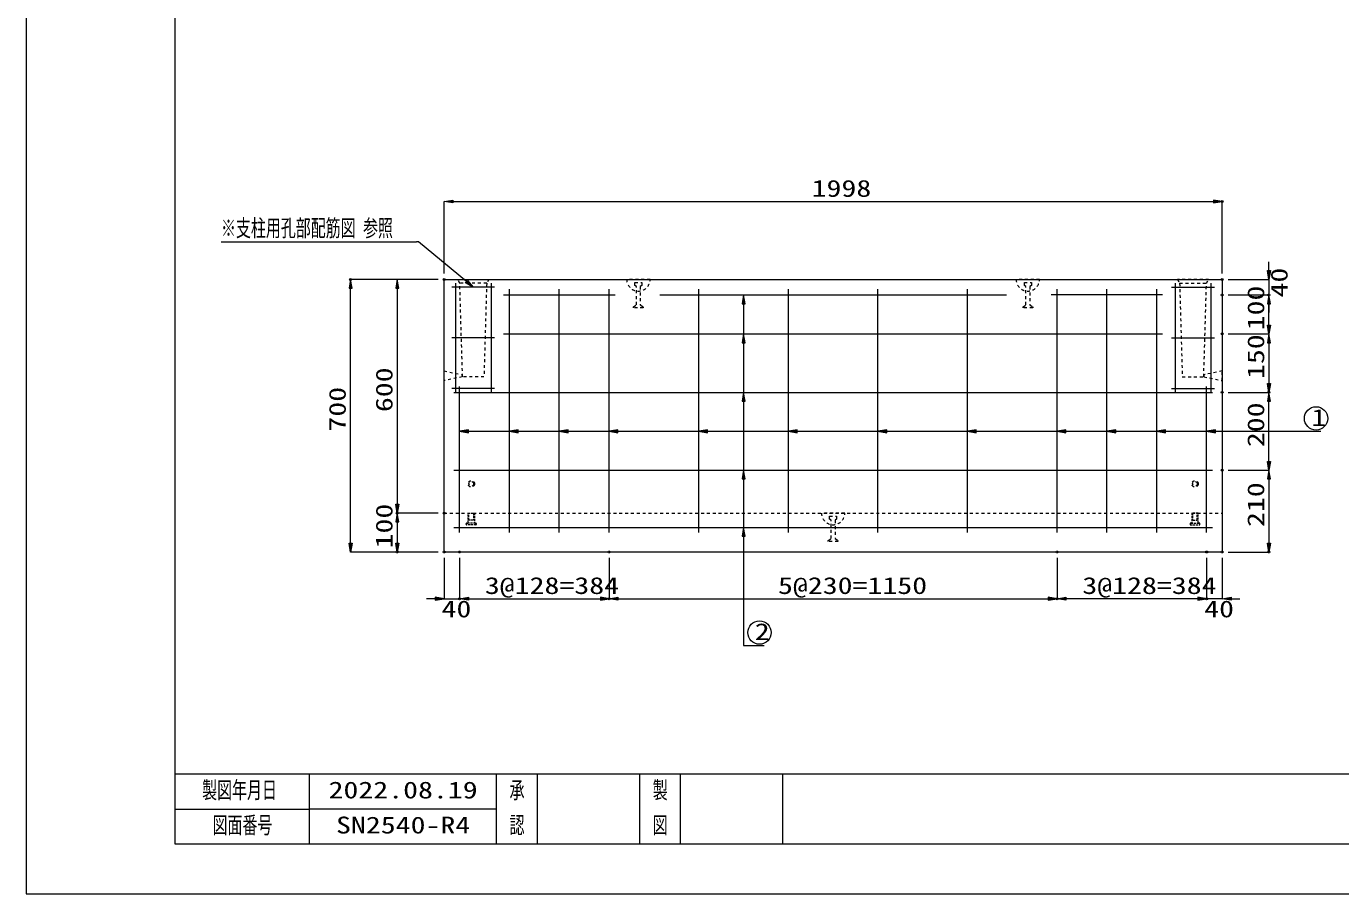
# Model space of a CAD drawing. Units: millimetres, scale not verified. Extents: x 0 to 6300, y 0 to 4455.
# Drawn here: x 0 to 3375, y 0 to 2228 of the extents above; entities that cross this region are included whole.
import ezdxf
from ezdxf.enums import TextEntityAlignment as Align

# ---------------------------------------------------------------- set-up
doc = ezdxf.new("R2010")
doc.units = ezdxf.units.MM
doc.header["$LTSCALE"] = 10
doc.header["$PDMODE"] = 32
doc.header["$PDSIZE"] = 5
doc.linetypes.add('USER1', pattern=[1.5, 0.75, -0.75])
doc.linetypes.add('USER3', pattern=[0.75, 0.5, -0.25])
for name, color, linetype, lineweight in [('Defpoints_2', 7, 'Continuous', 13), ('S-1', 2, 'USER1', 13), ('S-2', 3, 'Continuous', 13), ('S-4', 4, 'USER3', 13), ('S-Dim', 1, 'Continuous', 13), ('S-Txt', 7, 'Continuous', 13), ('TTL-FRAM', 3, 'Continuous', 13), ('TTL-LINE', 2, 'Continuous', 13), ('TTL-TXT', 2, 'Continuous', 13)]:
    doc.layers.add(name, color=color, linetype=linetype, lineweight=lineweight)
doc.styles.add('ＭＳ ゴシック', font='')
doc.styles.get('ＭＳ ゴシック').set_extended_font_data('MS Gothic')

msp = doc.modelspace()

# ---------------------------------------------------------------- hatches: boundary and pattern name
at = {"layer": 'S-Dim'}
for points in [[(1095, 1781.25), (1095, 1773.75), (1072.5, 1777.5)], [(3048, 1781.25), (3048, 1773.75), (3070.5, 1777.5)], [(3186.75, 1600), (3194.25, 1600), (3190.5, 1577.5)], [(828.75, 1555), (836.25, 1555), (832.5, 1577.5)], [(948.75, 1555), (956.25, 1555), (952.5, 1577.5)], [(1837.75, 1515), (1845.25, 1515), (1841.5, 1537.5)], [(3186.75, 1515), (3194.25, 1515), (3190.5, 1537.5)], [(3186.75, 1515), (3194.25, 1515), (3190.5, 1537.5)], [(3186.75, 1460), (3194.25, 1460), (3190.5, 1437.5)], [(1837.75, 1415), (1845.25, 1415), (1841.5, 1437.5)], [(3186.75, 1415), (3194.25, 1415), (3190.5, 1437.5)], [(1837.75, 1265), (1845.25, 1265), (1841.5, 1287.5)], [(3186.75, 1310), (3194.25, 1310), (3190.5, 1287.5)], [(3186.75, 1265), (3194.25, 1265), (3190.5, 1287.5)], [(1135, 1183.75), (1135, 1191.25), (1112.5, 1187.5)], [(1263, 1183.75), (1263, 1191.25), (1240.5, 1187.5)], [(1391, 1183.75), (1391, 1191.25), (1368.5, 1187.5)], [(1519, 1183.75), (1519, 1191.25), (1496.5, 1187.5)], [(1749, 1183.75), (1749, 1191.25), (1726.5, 1187.5)], [(1979, 1183.75), (1979, 1191.25), (1956.5, 1187.5)], [(2209, 1183.75), (2209, 1191.25), (2186.5, 1187.5)], [(2439, 1183.75), (2439, 1191.25), (2416.5, 1187.5)], [(2669, 1183.75), (2669, 1191.25), (2646.5, 1187.5)], [(2797, 1183.75), (2797, 1191.25), (2774.5, 1187.5)], [(2925, 1183.75), (2925, 1191.25), (2902.5, 1187.5)], [(3053, 1183.75), (3053, 1191.25), (3030.5, 1187.5)], [(1837.75, 1065), (1845.25, 1065), (1841.5, 1087.5)], [(3186.75, 1110), (3194.25, 1110), (3190.5, 1087.5)], [(3186.75, 1065), (3194.25, 1065), (3190.5, 1087.5)], [(948.75, 1000), (956.25, 1000), (952.5, 977.5)], [(948.75, 955), (956.25, 955), (952.5, 977.5)], [(1837.75, 918.03), (1845.25, 918.03), (1841.5, 940.53)], [(828.75, 900), (836.25, 900), (832.5, 877.5)], [(948.75, 900), (956.25, 900), (952.5, 877.5)], [(3186.75, 900), (3194.25, 900), (3190.5, 877.5)], [(1050, 761.25), (1050, 753.75), (1072.5, 757.5)], [(1135, 761.25), (1135, 753.75), (1112.5, 757.5)], [(1135, 761.25), (1135, 753.75), (1112.5, 757.5)], [(1474, 761.25), (1474, 753.75), (1496.5, 757.5)], [(1519, 761.25), (1519, 753.75), (1496.5, 757.5)], [(2624, 761.25), (2624, 753.75), (2646.5, 757.5)], [(2669, 761.25), (2669, 753.75), (2646.5, 757.5)], [(3008, 761.25), (3008, 753.75), (3030.5, 757.5)], [(3008, 761.25), (3008, 753.75), (3030.5, 757.5)], [(3093, 761.25), (3093, 753.75), (3070.5, 757.5)]]:
    msp.add_hatch(color=256, dxfattribs=at).paths.add_polyline_path(points)
at = {"layer": 'S-Txt'}
msp.add_hatch(color=256, dxfattribs=at).paths.add_polyline_path([(1132.6, 1574.77), (1147.5, 1557.5), (1127.8, 1569.01)])

# ---------------------------------------------------------------- linework, layer by layer
at = {"layer": 'Defpoints_2'}
for p, q in [((0, 4455), (0, 0)), ((0, 0), (6300, 0))]:
    msp.add_line(p, q, dxfattribs=at)
for p in [(3070.5, 1777.5), (832.5, 1577.5), (1072.5, 1577.5), (1072.5, 1577.5), (1072.5, 1577.5), (3070.5, 1577.5), (3070.5, 1577.5), (3070.5, 1537.5), (3070.5, 1537.5), (3190.5, 1537.5), (3190.5, 1537.5), (3070.5, 1437.5), (3070.5, 1437.5), (3070.5, 1287.5), (3070.5, 1287.5), (3190.5, 1287.5), (3190.5, 1287.5), (3070.5, 1087.5), (3070.5, 1087.5), (952.5, 977.5), (1072.5, 977.5), (1072.5, 977.5), (952.5, 877.5), (1072.5, 877.5), (1072.5, 877.5), (1072.5, 877.5), (1112.5, 877.5), (1112.5, 877.5), (1496.5, 877.5), (1496.5, 877.5), (2646.5, 877.5), (2646.5, 877.5), (3030.5, 877.5), (3030.5, 877.5), (3070.5, 877.5), (3070.5, 877.5), (3190.5, 877.5), (1112.5, 757.5), (1496.5, 757.5), (2646.5, 757.5), (2646.5, 757.5), (3030.5, 757.5)]:
    msp.add_point(p, dxfattribs=at)
at = {"layer": 'S-1', "linetype": 'Continuous'}
for p, q in [((1072.5, 1577.5), (3070.5, 1577.5)), ((1072.5, 877.5), (1072.5, 1577.5)), ((3070.5, 1577.5), (3070.5, 877.5)), ((3070.5, 877.5), (1072.5, 877.5))]:
    msp.add_line(p, q, dxfattribs=at)
at = {"layer": 'S-1'}
for p, q in [((1107.5, 1577.5), (1187.5, 1577.5)), ((1113, 1567.5), (1107.5, 1577.5)), ((1120, 1327.5), (1113, 1567.5)), ((1182, 1567.5), (1113, 1567.5)), ((1182, 1567.5), (1175, 1327.5)), ((1187.5, 1577.5), (1182, 1567.5)), ((1601.5, 1577.5), (1541.5, 1577.5)), ((2601.5, 1577.5), (2541.5, 1577.5)), ((3035.5, 1577.5), (2955.5, 1577.5)), ((2955.5, 1577.5), (2961, 1567.5)), ((2961, 1567.5), (2968, 1327.5)), ((2961, 1567.5), (3030, 1567.5)), ((3023, 1327.5), (3030, 1567.5)), ((3030, 1567.5), (3035.5, 1577.5)), ((1072.5, 1317.57), (1072.5, 1342.43)), ((1072.5, 1342.43), (1119.5, 1332.5)), ((1119.5, 1327.5), (1072.5, 1317.57)), ((1119.5, 1332.5), (1119.5, 1327.5)), ((1175, 1327.5), (1120, 1327.5)), ((2968, 1327.5), (3023, 1327.5)), ((3070.5, 1342.43), (3023.5, 1332.5)), ((3023.5, 1332.5), (3023.5, 1327.5)), ((3023.5, 1327.5), (3070.5, 1317.57)), ((3070.5, 1317.57), (3070.5, 1342.43)), ((1072.5, 977.5), (3070.5, 977.5)), ((2101.5, 977.5), (2041.5, 977.5))]:
    msp.add_line(p, q, dxfattribs=at)
for centre in [(1571.5, 1577.5), (2571.5, 1577.5), (2071.5, 977.5)]:
    msp.add_arc(centre, 30, 180, 0, dxfattribs=at)
at = {"layer": 'S-2'}
for p, q in [((1202.5, 1557.5), (1092.5, 1557.5)), ((1101.89, 1567.5), (1101.89, 1287.5)), ((1193.11, 1567.5), (1193.11, 1287.5)), ((1240.5, 927.5), (1240.5, 1552.5)), ((1368.5, 927.5), (1368.5, 1552.5)), ((1496.5, 927.5), (1496.5, 1552.5)), ((1726.5, 927.5), (1726.5, 1552.5)), ((1956.5, 927.5), (1956.5, 1552.5)), ((2186.5, 927.5), (2186.5, 1552.5)), ((2416.5, 927.5), (2416.5, 1552.5)), ((2646.5, 927.5), (2646.5, 1552.5)), ((2774.5, 927.5), (2774.5, 1552.5)), ((2902.5, 927.5), (2902.5, 1552.5)), ((2940.5, 1557.5), (3050.5, 1557.5)), ((2949.89, 1567.5), (2949.89, 1287.5)), ((3041.11, 1567.5), (3041.11, 1287.5)), ((1225.5, 1537.5), (1511.5, 1537.5)), ((1626.5, 1537.5), (2516.5, 1537.5)), ((2917.5, 1537.5), (2631.5, 1537.5)), ((1202.5, 1427.5), (1092.5, 1427.5)), ((1225.5, 1437.5), (2917.5, 1437.5)), ((2940.5, 1427.5), (3050.5, 1427.5)), ((1202.5, 1297.5), (1092.5, 1297.5)), ((1097.5, 1287.5), (3045.5, 1287.5)), ((1112.5, 927.5), (1112.5, 1302.5)), ((2940.5, 1297.5), (3050.5, 1297.5)), ((3030.5, 927.5), (3030.5, 1302.5)), ((1097.5, 1087.5), (3045.5, 1087.5)), ((1097.5, 940.53), (3045.5, 940.53))]:
    msp.add_line(p, q, dxfattribs=at)
at = {"layer": 'S-4', "linetype": 'USER1'}
for p, q in [((1562.5, 1562), (1562.5, 1569.5)), ((1562.5, 1569.5), (1580.5, 1569.5)), ((1566.5, 1559), (1562.5, 1562)), ((1566.5, 1512), (1566.5, 1559)), ((1580.5, 1562), (1576.5, 1559)), ((1576.5, 1559), (1576.5, 1512)), ((1580.5, 1569.5), (1580.5, 1562)), ((2562.5, 1562), (2562.5, 1569.5)), ((2562.5, 1569.5), (2580.5, 1569.5)), ((2566.5, 1559), (2562.5, 1562)), ((2566.5, 1512), (2566.5, 1559)), ((2580.5, 1562), (2576.5, 1559)), ((2576.5, 1559), (2576.5, 1512)), ((2580.5, 1569.5), (2580.5, 1562)), ((1559, 1507), (1566.5, 1512)), ((1559, 1504.5), (1559, 1507)), ((1584, 1504.5), (1559, 1504.5)), ((1576.5, 1512), (1584, 1507)), ((1584, 1507), (1584, 1504.5)), ((2559, 1507), (2566.5, 1512)), ((2559, 1504.5), (2559, 1507)), ((2584, 1504.5), (2559, 1504.5)), ((2576.5, 1512), (2584, 1507)), ((2584, 1507), (2584, 1504.5)), ((2062.5, 962), (2062.5, 969.5)), ((2062.5, 969.5), (2080.5, 969.5)), ((2066.5, 959), (2062.5, 962)), ((2066.5, 912), (2066.5, 959)), ((2080.5, 962), (2076.5, 959)), ((2076.5, 959), (2076.5, 912)), ((2080.5, 969.5), (2080.5, 962)), ((2059, 907), (2066.5, 912)), ((2076.5, 912), (2084, 907)), ((2059, 904.5), (2059, 907)), ((2084, 904.5), (2059, 904.5)), ((2084, 907), (2084, 904.5))]:
    msp.add_line(p, q, dxfattribs=at)
at = {"layer": 'S-4'}
for p, q in [((1129.75, 948.5), (1129.75, 950.5)), ((1130.75, 951.5), (1132.25, 951.5)), ((1154.25, 947.5), (1130.75, 947.5)), ((1152.75, 951.5), (1132.25, 951.5)), ((1134.25, 977), (1134.75, 977.5)), ((1134.25, 953.5), (1134.25, 977)), ((1134.75, 977.5), (1150.25, 977.5)), ((1136.5, 960.45), (1136.5, 977.5)), ((1137.45, 959.5), (1136.5, 960.45)), ((1147.55, 959.5), (1137.45, 959.5)), ((1148.5, 960.45), (1147.55, 959.5)), ((1148.5, 977.5), (1148.5, 960.45)), ((1150.25, 977.5), (1150.75, 977)), ((1150.75, 977), (1150.75, 953.5)), ((1152.75, 951.5), (1154.25, 951.5)), ((1155.25, 950.5), (1155.25, 948.5)), ((2987.75, 950.5), (2987.75, 948.5)), ((2990.25, 951.5), (2988.75, 951.5)), ((2988.75, 947.5), (3012.25, 947.5)), ((2990.25, 951.5), (3010.75, 951.5)), ((2992.75, 977.5), (2992.25, 977)), ((2992.25, 977), (2992.25, 953.5)), ((3008.25, 977.5), (2992.75, 977.5)), ((2994.5, 977.5), (2994.5, 960.45)), ((2994.5, 960.45), (2995.45, 959.5)), ((2995.45, 959.5), (3005.55, 959.5)), ((3005.55, 959.5), (3006.5, 960.45)), ((3006.5, 960.45), (3006.5, 977.5)), ((3008.75, 977), (3008.25, 977.5)), ((3008.75, 953.5), (3008.75, 977)), ((3012.25, 951.5), (3010.75, 951.5)), ((3013.25, 948.5), (3013.25, 950.5))]:
    msp.add_line(p, q, dxfattribs=at)
at = {"layer": 'S-4', "linetype": 'USER1'}
for centre, radius in [((1142.5, 1052.5), 8.25), ((1142.5, 1052.5), 6), ((3000.5, 1052.5), 8.25), ((3000.5, 1052.5), 6)]:
    msp.add_circle(centre, radius, dxfattribs=at)
at = {"layer": 'S-4'}
for centre, radius, start, end in [((1130.75, 950.5), 1, 90, 180), ((1130.75, 948.5), 1, 180, 270), ((1132.25, 953.5), 2, 270, 0), ((1152.75, 953.5), 2, 180, 270), ((1154.25, 950.5), 1, 0, 90), ((1154.25, 948.5), 1, 270, 0), ((2988.75, 950.5), 1, 90, 180), ((2988.75, 948.5), 1, 180, 270), ((2990.25, 953.5), 2, 270, 0), ((3010.75, 953.5), 2, 180, 270), ((3012.25, 950.5), 1, 0, 90), ((3012.25, 948.5), 1, 270, 0)]:
    msp.add_arc(centre, radius, start, end, dxfattribs=at)
at = {"layer": 'S-Dim'}
for p, q in [((1072.5, 1592.5), (1072.5, 1777.5)), ((1095, 1777.5), (3048, 1777.5)), ((3070.5, 1592.5), (3070.5, 1777.5)), ((3190.5, 1600), (3190.5, 1622.5)), ((1057.5, 1577.5), (832.5, 1577.5)), ((832.5, 900), (832.5, 1555)), ((1057.5, 1577.5), (952.5, 1577.5)), ((952.5, 1555), (952.5, 1000)), ((3085.5, 1577.5), (3190.5, 1577.5)), ((3190.5, 1577.5), (3190.5, 1537.5)), ((1841.5, 1537.5), (1841.5, 637.5)), ((3085.5, 1537.5), (3190.5, 1537.5)), ((3085.5, 1537.5), (3190.5, 1537.5)), ((3190.5, 1515), (3190.5, 1492.5)), ((3190.5, 1460), (3190.5, 1515)), ((3085.5, 1437.5), (3190.5, 1437.5)), ((3085.5, 1437.5), (3190.5, 1437.5)), ((3190.5, 1415), (3190.5, 1310)), ((3085.5, 1287.5), (3190.5, 1287.5)), ((3085.5, 1287.5), (3190.5, 1287.5)), ((3190.5, 1110), (3190.5, 1265)), ((1112.5, 1187.5), (3270.5, 1187.5)), ((3270.5, 1187.5), (3280.5, 1187.5)), ((3280.5, 1187.5), (3291.75, 1187.5)), ((3291.75, 1187.5), (3323.25, 1187.5)), ((3085.5, 1087.5), (3190.5, 1087.5)), ((3085.5, 1087.5), (3190.5, 1087.5)), ((3190.5, 1065), (3190.5, 900)), ((1057.5, 977.5), (952.5, 977.5)), ((1057.5, 977.5), (952.5, 977.5)), ((952.5, 955), (952.5, 900)), ((1057.5, 877.5), (832.5, 877.5)), ((1057.5, 877.5), (952.5, 877.5)), ((3085.5, 877.5), (3190.5, 877.5)), ((1072.5, 862.5), (1072.5, 757.5)), ((1112.5, 862.5), (1112.5, 757.5)), ((1112.5, 862.5), (1112.5, 757.5)), ((1496.5, 862.5), (1496.5, 757.5)), ((1496.5, 862.5), (1496.5, 757.5)), ((2646.5, 862.5), (2646.5, 757.5)), ((2646.5, 862.5), (2646.5, 757.5)), ((3030.5, 862.5), (3030.5, 757.5)), ((3030.5, 862.5), (3030.5, 757.5)), ((3070.5, 862.5), (3070.5, 757.5)), ((1050, 757.5), (1027.5, 757.5)), ((1072.5, 757.5), (1112.5, 757.5)), ((1135, 757.5), (1474, 757.5)), ((1135, 757.5), (1157.5, 757.5)), ((1519, 757.5), (2624, 757.5)), ((3008, 757.5), (2669, 757.5)), ((3008, 757.5), (2985.5, 757.5)), ((3070.5, 757.5), (3030.5, 757.5)), ((3093, 757.5), (3115.5, 757.5)), ((1841.5, 637.5), (1851.5, 637.5)), ((1851.5, 637.5), (1862.75, 637.5)), ((1862.75, 637.5), (1894.25, 637.5))]:
    msp.add_line(p, q, dxfattribs=at)
for points in [[(1095, 1781.25), (1095, 1773.75), (1072.5, 1777.5)], [(3048, 1781.25), (3048, 1773.75), (3070.5, 1777.5)], [(3186.75, 1600), (3194.25, 1600), (3190.5, 1577.5)], [(828.75, 1555), (836.25, 1555), (832.5, 1577.5)], [(948.75, 1555), (956.25, 1555), (952.5, 1577.5)], [(1837.75, 1515), (1845.25, 1515), (1841.5, 1537.5)], [(3186.75, 1515), (3194.25, 1515), (3190.5, 1537.5)], [(3186.75, 1515), (3194.25, 1515), (3190.5, 1537.5)], [(3186.75, 1460), (3194.25, 1460), (3190.5, 1437.5)], [(1837.75, 1415), (1845.25, 1415), (1841.5, 1437.5)], [(3186.75, 1415), (3194.25, 1415), (3190.5, 1437.5)], [(1837.75, 1265), (1845.25, 1265), (1841.5, 1287.5)], [(3186.75, 1310), (3194.25, 1310), (3190.5, 1287.5)], [(3186.75, 1265), (3194.25, 1265), (3190.5, 1287.5)], [(1135, 1183.75), (1135, 1191.25), (1112.5, 1187.5)], [(1263, 1183.75), (1263, 1191.25), (1240.5, 1187.5)], [(1391, 1183.75), (1391, 1191.25), (1368.5, 1187.5)], [(1519, 1183.75), (1519, 1191.25), (1496.5, 1187.5)], [(1749, 1183.75), (1749, 1191.25), (1726.5, 1187.5)], [(1979, 1183.75), (1979, 1191.25), (1956.5, 1187.5)], [(2209, 1183.75), (2209, 1191.25), (2186.5, 1187.5)], [(2439, 1183.75), (2439, 1191.25), (2416.5, 1187.5)], [(2669, 1183.75), (2669, 1191.25), (2646.5, 1187.5)], [(2797, 1183.75), (2797, 1191.25), (2774.5, 1187.5)], [(2925, 1183.75), (2925, 1191.25), (2902.5, 1187.5)], [(3053, 1183.75), (3053, 1191.25), (3030.5, 1187.5)], [(1837.75, 1065), (1845.25, 1065), (1841.5, 1087.5)], [(3186.75, 1110), (3194.25, 1110), (3190.5, 1087.5)], [(3186.75, 1065), (3194.25, 1065), (3190.5, 1087.5)], [(948.75, 1000), (956.25, 1000), (952.5, 977.5)], [(948.75, 955), (956.25, 955), (952.5, 977.5)], [(1837.75, 918.03), (1845.25, 918.03), (1841.5, 940.53)], [(828.75, 900), (836.25, 900), (832.5, 877.5)], [(948.75, 900), (956.25, 900), (952.5, 877.5)], [(3186.75, 900), (3194.25, 900), (3190.5, 877.5)], [(1050, 761.25), (1050, 753.75), (1072.5, 757.5)], [(1135, 761.25), (1135, 753.75), (1112.5, 757.5)], [(1135, 761.25), (1135, 753.75), (1112.5, 757.5)], [(1474, 761.25), (1474, 753.75), (1496.5, 757.5)], [(1519, 761.25), (1519, 753.75), (1496.5, 757.5)], [(2624, 761.25), (2624, 753.75), (2646.5, 757.5)], [(2669, 761.25), (2669, 753.75), (2646.5, 757.5)], [(3008, 761.25), (3008, 753.75), (3030.5, 757.5)], [(3008, 761.25), (3008, 753.75), (3030.5, 757.5)], [(3093, 761.25), (3093, 753.75), (3070.5, 757.5)]]:
    msp.add_lwpolyline(points, close=True, dxfattribs=at)
for centre in [(3311.38, 1220.62), (1882.38, 670.62)]:
    msp.add_circle(centre, 30, dxfattribs=at)
at = {"layer": 'S-Txt'}
for p, q in [((499.96, 1674.15), (1001.86, 1674.15)), ((1007.26, 1674.15), (1001.86, 1674.15)), ((1130.2, 1571.89), (1007.26, 1674.15))]:
    msp.add_line(p, q, dxfattribs=at)
msp.add_lwpolyline([(1132.6, 1574.77), (1147.5, 1557.5), (1127.8, 1569.01)], close=True, dxfattribs=at)
at = {"layer": 'TTL-FRAM'}
for p, q in [((382.5, 127.5), (382.5, 4132.5)), ((382.5, 307.5), (6007.5, 307.5)), ((487.5, 127.5), (382.5, 127.5)), ((907.5, 127.5), (487.5, 127.5)), ((1222.5, 127.5), (907.5, 127.5)), ((1642.5, 127.5), (1222.5, 127.5)), ((1747.5, 127.5), (1642.5, 127.5)), ((2010, 127.5), (1747.5, 127.5)), ((2115, 127.5), (2010, 127.5)), ((2377.5, 127.5), (2115, 127.5)), ((3727.5, 127.5), (2377.5, 127.5))]:
    msp.add_line(p, q, dxfattribs=at)
at = {"layer": 'TTL-LINE'}
for p, q in [((727.5, 127.5), (727.5, 307.5)), ((1207.5, 127.5), (1207.5, 307.5)), ((1312.5, 127.5), (1312.5, 307.5)), ((1575, 127.5), (1575, 307.5)), ((1680, 127.5), (1680, 307.5)), ((1942.5, 127.5), (1942.5, 307.5)), ((382.5, 217.5), (727.5, 217.5)), ((1207.5, 217.5), (727.5, 217.5))]:
    msp.add_line(p, q, dxfattribs=at)

# ---------------------------------------------------------------- texts
at = {"layer": 'S-Dim', "style": 'ＭＳ ゴシック', "width": 1.3}
for s, p in [('1998', (2016.3, 1776.67)), ('1', (3299.25, 1188.17)), ('3@128=384', (1177.3, 756.67)), ('5@230=1150', (1929.9, 756.67)), ('3@128=384', (2711.3, 756.67)), ('40', (1066.1, 696.67)), ('40', (3024.1, 696.67)), ('2', (1870.25, 638.17))]:
    msp.add_text(s, height=43.3, dxfattribs=at).set_placement(p, align=Align.BOTTOM_LEFT)
for s, p in [('40', (3251.33, 1531.1)), ('100', (3191.33, 1446.7)), ('150', (3191.33, 1321.7)), ('600', (953.33, 1236.7)), ('700', (833.33, 1186.7)), ('200', (3191.33, 1146.7)), ('210', (3191.33, 941.7)), ('100', (953.33, 886.7))]:
    msp.add_text(s, height=43.3, rotation=90, dxfattribs=at).set_placement(p, align=Align.BOTTOM_LEFT)
at = {"layer": 'S-Txt', "style": 'ＭＳ ゴシック', "width": 0.65}
msp.add_text('※支柱用孔部配筋図 参照', height=43.3, dxfattribs=at).set_placement((499.96, 1674.82), align=Align.BOTTOM_LEFT)
at = {"layer": 'TTL-TXT', "color": 1, "style": 'ＭＳ ゴシック'}
for s, width, p in [('製図年月日', 0.65, (547.5, 231.67)), ('2022.08.19', 1.3, (967.5, 231.67)), ('図面番号', 0.65, (555, 141.67)), ('SN2540-R4', 1.3, (967.5, 141.67))]:
    msp.add_text(s, height=43.3, dxfattribs=dict(at, width=width)).set_placement(p, align=Align.BOTTOM_CENTER)
at = {"layer": 'TTL-TXT', "style": 'ＭＳ ゴシック', "width": 0.65}
for s, p in [('承', (1260, 231.67)), ('製', (1627.5, 231.67)), ('認', (1260, 141.67)), ('図', (1627.5, 141.67))]:
    msp.add_text(s, height=43.3, dxfattribs=at).set_placement(p, align=Align.BOTTOM_CENTER)

doc.saveas('drawing.dxf')
